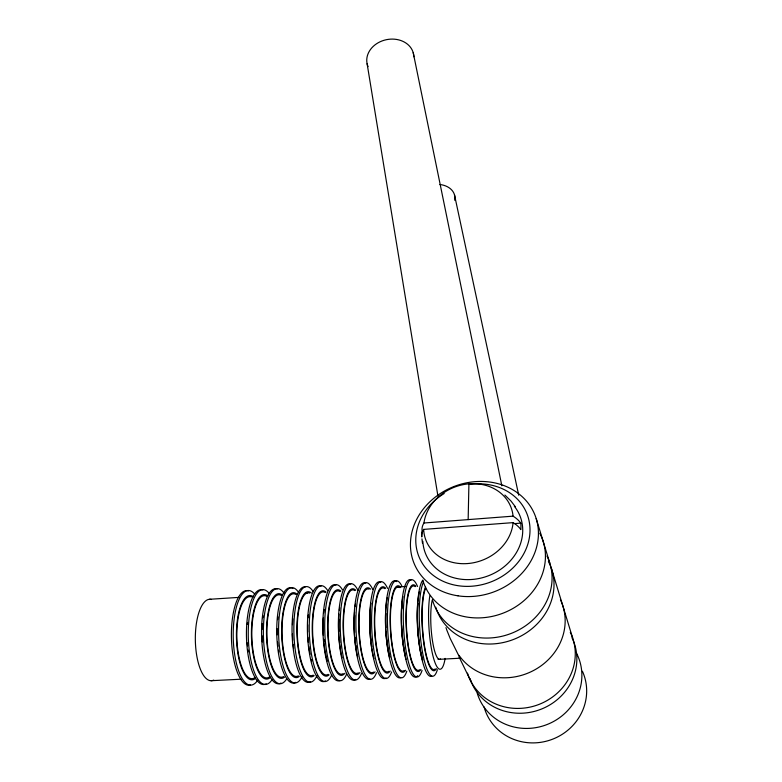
<?xml version="1.0" encoding="UTF-8"?>
<svg xmlns="http://www.w3.org/2000/svg" width="782" height="782" viewBox="0 0 782 782"><rect width="100%" height="100%" fill="white"/><g stroke="black" fill="none" stroke-linecap="round" stroke-linejoin="round"><path stroke-width="1.17" d="M468.154 519.61L468.917 483.833M438.057 659.402L460.051 658.209L450.178 638.435L446.473 629.246M460.021 658.268L459.21 657.193L471.184 681.884M423.952 523.002L513.07 516.159A43.548 21.701 1.6 0 1 520.773 523.138A50.449 43.46 -21.3 0 1 520.832 529.58A43.704 21.593 1.6 0 0 513.09 522.63L423.658 529.394A43.567 21.505 1.9 0 0 421.781 536.941A50.449 43.46 -21.3 0 1 422.085 530.587A43.411 21.603 1.9 0 1 423.952 523.002A45.61 39.1 -21.3 0 1 469.239 483.814A45.61 39.1 -21.3 0 1 513.07 516.159M514.761 523.598L520.773 523.138M397.676 587.008L406.053 586.461M209.449 599.295L238.94 597.389M211.023 680.711L241.012 679.206M504.898 495.065L510.959 501.008L515.358 506.746M445.955 627.643L446.209 628.445M549.834 563.226L536.188 518.564M572.707 638.171L551.408 568.465M454.479 194.786L518.71 495.211M413.209 52.677L501.839 485.778M367.11 63.723L437.949 496.218M421.957 538.886L422.466 543.148M445.144 658.395A42.433 8.602 86.5 0 1 432.847 655.433A42.433 8.602 86.5 0 1 429.836 595.796M213.73 680.105A40.723 15.171 89 0 1 195.373 641.436A40.723 15.171 89 0 1 211.463 599.491M440.569 658.933A32.639 6.608 86.5 0 1 432.202 638.923A32.639 6.608 86.5 0 1 432.26 600.029M250.514 684.983A47.311 16.314 88.5 0 1 231.433 637.858A47.311 16.314 88.5 0 1 248.471 590.918M257.698 680.213A47.331 16.256 88.5 0 1 233.29 639.539A47.331 16.256 88.5 0 1 254.678 594.066M255.323 678.571A42.15 14.438 88.5 0 1 236.457 637.643A42.15 14.438 88.5 0 1 253.476 596.813M255.215 677.466A41.016 14.047 88.5 0 1 236.966 640.507A41.016 14.047 88.5 0 1 251.442 596.881M248.275 651.856A42.228 14.144 88.4 0 1 247.992 649.901M247.542 645.883A42.228 14.144 88.4 0 1 247.278 642.824M247.347 624.388A42.228 14.144 88.4 0 1 247.523 622.443M266.281 683.791A47.438 15.845 88.4 0 1 246.525 638.679A47.438 15.845 88.4 0 1 262.86 589.96M272.185 679.49A47.458 15.787 88.4 0 1 248.344 638.679A47.458 15.787 88.4 0 1 268.959 593.127M269.917 677.838A42.267 14.017 88.3 0 1 251.452 636.773A42.267 14.017 88.3 0 1 267.835 595.874M269.81 676.733A41.133 13.636 88.3 0 1 251.902 638.2A41.133 13.636 88.3 0 1 266.828 596.334M262.351 641.963A42.345 13.714 88.2 0 1 262.058 635.737M262.058 629.539A42.345 13.714 88.2 0 1 262.351 623.489M262.938 617.731A42.345 13.714 88.2 0 1 263.192 615.893M280.973 683.067A47.565 15.366 88.2 0 1 261.657 637.809A47.565 15.366 88.2 0 1 277.327 589.002M286.75 678.766A47.585 15.308 88.2 0 1 263.417 636.147A47.585 15.308 88.2 0 1 284.325 593.548M284.589 677.104A42.375 13.587 88.2 0 1 266.545 635.893A42.375 13.587 88.2 0 1 282.282 594.926M283.573 676.596A41.241 13.226 88.2 0 1 266.926 635.854A41.241 13.226 88.2 0 1 281.305 595.395M278.812 652.129A42.453 13.284 88 0 1 278.509 650.194M277.991 646.215A42.453 13.284 88 0 1 277.59 642.13M277.199 634.867A42.453 13.284 88 0 1 277.18 628.64M277.678 619.647A42.453 13.284 88 0 1 277.981 616.803M295.743 682.344A47.692 14.878 88 0 1 276.808 635.258A47.692 14.878 88 0 1 292.918 588.514M302.263 676.43A47.712 14.819 88 0 1 278.705 636.949A47.712 14.819 88 0 1 298.734 592.609M299.34 676.371A42.492 13.157 88 0 1 281.716 635.023A42.492 13.157 88 0 1 296.808 593.978M298.353 675.853A41.348 12.805 88 0 1 282.087 634.984A41.348 12.805 88 0 1 295.86 594.437M293.612 648.366A42.57 12.844 87.9 0 1 293.123 644.348M292.751 640.233A42.57 12.844 87.9 0 1 292.429 633.977M292.468 624.671A42.57 12.844 87.9 0 1 292.839 618.728M306.173 592.668A42.57 12.844 87.9 0 1 307.072 593.303M310.601 681.621A47.819 14.389 87.9 0 1 292.253 637.741A47.819 14.389 87.9 0 1 305.469 586.803M316.954 675.697A47.839 14.33 87.8 0 1 294.012 636.069A47.839 14.33 87.8 0 1 313.211 591.651M314.178 675.628A42.599 12.717 87.8 0 1 296.965 634.134A42.599 12.717 87.8 0 1 311.402 593.02M313.22 675.11A41.466 12.375 87.8 0 1 297.385 635.561A41.466 12.375 87.8 0 1 309.613 593.069M311.686 661.122A42.687 12.404 87.7 0 1 311.246 659.49M310.053 654.221A42.687 12.404 87.7 0 1 308.812 646.519M308.352 642.462A42.687 12.404 87.7 0 1 307.942 637.281M307.717 632.042A42.687 12.404 87.7 0 1 307.717 624.779M308.079 617.8A42.687 12.404 87.7 0 1 308.343 614.935M325.547 680.887A47.956 13.89 87.7 0 1 307.551 635.17A47.956 13.89 87.7 0 1 321.197 586.08M331.724 674.954A47.966 13.832 87.7 0 1 309.418 635.189A47.966 13.832 87.7 0 1 327.775 590.703M329.095 674.876A42.717 12.277 87.7 0 1 312.311 633.254A42.717 12.277 87.7 0 1 326.084 592.062M328.166 674.358A41.573 11.945 87.7 0 1 312.663 633.215A41.573 11.945 87.7 0 1 325.204 592.521M327.287 661.103A42.805 11.965 87.5 0 1 323.592 639.529M323.298 635.346A42.805 11.965 87.5 0 1 323.337 617.839M323.748 613.068A42.805 11.965 87.5 0 1 324.188 609.471M339.632 680.623A48.083 13.392 87.5 0 1 322.956 632.56A48.083 13.392 87.5 0 1 335.977 585.092M346.573 674.211A48.103 13.333 87.5 0 1 324.901 634.3A48.103 13.333 87.5 0 1 342.408 589.736M344.872 673.292A42.834 11.828 87.5 0 1 327.814 633.879A42.834 11.828 87.5 0 1 340.844 591.094M343.2 673.605A41.69 11.515 87.5 0 1 328.078 632.315A41.69 11.515 87.5 0 1 340.004 591.554M324.1 641.348A41.651 11.642 87.5 0 1 323.914 639.334M342.105 657.848A42.922 11.515 87.4 0 1 338.968 613.997M339.329 610.292A42.922 11.515 87.4 0 1 339.671 607.643M355.673 679.411A48.21 12.883 87.4 0 1 338.596 633.381A48.21 12.883 87.4 0 1 350.844 584.105M361.499 673.468A48.23 12.825 87.3 0 1 344.735 662.813A48.23 12.825 87.3 0 1 342.105 600.693A48.23 12.825 87.3 0 1 357.98 590.381M359.925 672.54A42.951 11.378 87.3 0 1 343.337 632.99A42.951 11.378 87.3 0 1 355.683 590.127M358.312 672.852A41.798 11.065 87.3 0 1 343.591 631.426A41.798 11.065 87.3 0 1 354.881 590.586M340.59 648.288A41.769 11.202 87.4 0 1 340.307 646.382M339.808 642.472A41.769 11.202 87.4 0 1 339.417 638.454M338.977 631.309A41.769 11.202 87.4 0 1 338.987 619.236M357.677 657.017A43.039 11.056 87.2 0 1 354.529 612.101M355.096 606.685A43.039 11.056 87.2 0 1 355.468 604.173M370.003 679.138A48.347 12.365 87.2 0 1 354.168 630.751A48.347 12.365 87.2 0 1 365.79 583.108M376.513 672.716A48.367 12.307 87.2 0 1 360.375 662.002A48.367 12.307 87.2 0 1 357.56 599.706A48.367 12.307 87.2 0 1 372.76 589.413M375.057 671.777A43.069 10.919 87.2 0 1 358.948 632.091A43.069 10.919 87.2 0 1 370.609 589.149M373.513 672.09A41.915 10.625 87.2 0 1 359.261 631.993A41.915 10.625 87.2 0 1 369.075 589.178M356.172 647.428A41.886 10.753 87.2 0 1 355.888 645.521M355.399 641.592A41.886 10.753 87.2 0 1 354.999 637.574M354.637 632.462A41.886 10.753 87.2 0 1 354.637 615.414M373.943 658.649A43.157 10.596 87.1 0 1 370.961 603.196M386.132 677.916A48.484 11.847 87 0 1 370.003 631.573A48.484 11.847 87 0 1 380.814 582.111M391.616 671.963A48.494 11.789 87 0 1 376.093 661.181A48.494 11.789 87 0 1 373.102 598.719A48.494 11.789 87 0 1 387.608 588.445M390.267 671.015A43.196 10.449 87 0 1 374.656 631.182A43.196 10.449 87 0 1 385.614 588.162M388.801 671.318A42.032 10.176 87 0 1 374.871 629.608A42.032 10.176 87 0 1 384.871 588.631M371.841 646.567A42.003 10.303 87.1 0 1 371.567 644.651M371.069 640.722A42.003 10.303 87.1 0 1 370.59 635.658M370.199 629.49A42.003 10.303 87.1 0 1 370.228 614.466M389.671 657.818A43.274 10.127 86.9 0 1 387.315 597.624M400.716 677.632A48.621 11.329 86.9 0 1 385.663 627.213A48.621 11.329 86.9 0 1 396.748 581.613M406.796 671.2A48.631 11.261 86.9 0 1 387.755 630.683A48.631 11.261 86.9 0 1 401.772 585.845M405.575 670.252A43.313 9.98 86.8 0 1 390.453 630.272A43.313 9.98 86.8 0 1 400.697 587.184M404.167 670.545A42.15 9.716 86.8 0 1 390.648 628.699A42.15 9.716 86.8 0 1 399.993 587.634M389.856 657.027A42.12 9.853 86.9 0 1 386.122 631.68M385.907 627.545A42.12 9.853 86.9 0 1 385.897 613.518M386.328 607.115A42.12 9.853 86.9 0 1 386.699 603.753M406.112 659.304A43.401 9.648 86.7 0 1 402.925 596.627M416.2 676.88A48.758 10.792 86.7 0 1 401.665 628.005A48.758 10.792 86.7 0 1 411.127 580.088M417.666 675.697A48.758 10.792 86.7 0 1 416.943 676.41M422.055 670.438A48.767 10.733 86.7 0 1 407.813 659.529A48.767 10.733 86.7 0 1 404.45 596.734A48.767 10.733 86.7 0 1 417.559 586.49M420.96 669.47A43.43 9.511 86.7 0 1 406.337 629.363A43.43 9.511 86.7 0 1 415.868 586.187M419.621 669.773A42.267 9.257 86.7 0 1 406.513 627.78A42.267 9.257 86.7 0 1 415.203 586.647M405.467 655.404A42.238 9.394 86.7 0 1 401.694 625.59M401.84 608.826A42.238 9.394 86.7 0 1 402.378 602.775M422.632 660.624A43.518 9.169 86.6 0 1 419.445 591.7M431.781 676.117A48.895 10.254 86.6 0 1 418.321 635.698A48.895 10.254 86.6 0 1 422.847 580.107M437.402 669.666A48.904 10.186 86.5 0 1 421.909 648.816A48.904 10.186 86.5 0 1 423.433 582.111M436.434 668.698A43.557 9.032 86.5 0 1 423.639 642.042A43.557 9.032 86.5 0 1 425.555 586.969M435.163 668.991A42.384 8.788 86.5 0 1 423.502 638.747A42.384 8.788 86.5 0 1 425.721 588.044M422.749 659.705A42.355 8.925 86.6 0 1 417.979 603.45M570.303 632.355A55.454 51.651 -21.1 0 1 539.404 704.259A55.454 51.651 -21.1 0 1 467.489 673.126M548.397 561.476A61.006 54.515 -21.3 0 1 514.517 639.06A61.006 54.515 -21.3 0 1 435.75 607.174M560.45 599.765A58.093 53.068 -21.2 0 1 534.438 670.018A58.093 53.068 -21.2 0 1 459.014 655.345M513.09 522.63A45.61 39.1 -21.3 0 1 467.548 563.558A45.61 39.1 -21.3 0 1 423.658 529.394M514.341 506.286A50.84 43.9 -21.3 0 1 488.379 575.787A50.84 43.9 -21.3 0 1 422.837 541.33M546.96 556.061A61.524 54.75 -21.3 0 1 510.92 633.528A61.524 54.75 -21.3 0 1 432.485 599.941M539.766 533.265A63.254 55.551 -21.3 0 1 504.136 612.736A63.254 55.551 -21.3 0 1 422.896 580.449M469.532 484.439A58.103 50.175 -21.3 0 1 527.312 545.758A58.103 50.175 -21.3 0 1 437.128 578.074A58.103 50.175 -21.3 0 1 444.186 493.52M368.039 66.617A23.714 19.433 -11.9 0 1 386.181 39.735A23.714 19.433 -11.9 0 1 413.844 56.783M582.424 671.249A52.462 49.94 -21 0 1 551.486 739.606A52.462 49.94 -21 0 1 484.078 706.967M576.627 653.459A53.714 50.674 -21.1 0 1 547.302 724.435A53.714 50.674 -21.1 0 1 477.157 692.94M572.004 637.799A55.033 51.417 -21.1 0 1 541.555 709.02A55.033 51.417 -21.1 0 1 470.09 678.766M439.904 184.503A21.104 15.357 -11.9 0 1 454.694 200.27M457.988 595.825A65.082 56.343 -21.3 0 0 536.217 518.652A65.082 56.343 -21.3 0 0 429.083 502.552A65.082 56.343 -21.3 0 0 457.988 595.825"/></g></svg>
